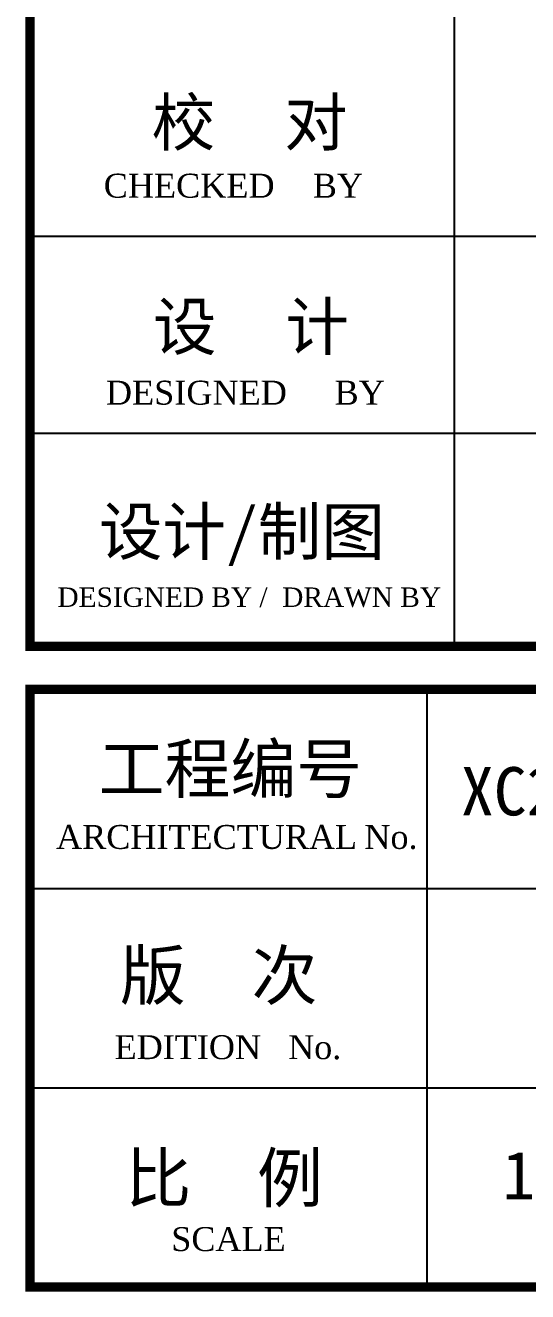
# Model space of a CAD drawing. Extents: x -3102990 to -851544, y -5293060 to -2540151.
# Drawn here: x -1275969 to -1274091, y -2668801 to -2664067 of the extents above; entities that cross this region are included whole.
import ezdxf

# ---------------------------------------------------------------- set-up
doc = ezdxf.new("R2010")
doc.units = 0
doc.header["$LTSCALE"] = 1000
doc.layers.get('0').update_dxf_attribs({"linetype": 'CONTINUOUS'})
doc.layers.add('PUB_TEXT', color=7, linetype='CONTINUOUS')
doc.layers.add('PUB_TITLE', color=4, linetype='CONTINUOUS')
doc.styles.add('GHF', font='times.ttf')
doc.styles.add('STYLE1', font='simhei.ttf', dxfattribs={"width": 0.8})

# ---------------------------------------------------------------- blocks, each defined once
blk = doc.blocks.new('A$C18BE6784')
at = {"layer": 'PUB_TITLE', "color": 4}
for p, q in [((84464.5, 12881.9), (84464.5, 6514.4)), ((82878.9, 8047.5), (88110.9, 8047.5)), ((82878.9, 7310.3), (88110.9, 7310.3)), ((82878.9, 6353.3), (88100, 6353.3)), ((82878.9, 6353.3), (88100, 6353.3)), ((84362, 6353.3), (84362, 4119.3)), ((82878.9, 5608.6), (88100, 5608.6)), ((82878.9, 4864), (88100, 4864))]:
    blk.add_line(p, q, dxfattribs=at)
for points, const_width in [([(82878.9, 6514.4), (88110.9, 6514.4), (88110.9, 12881.9), (82878.9, 12881.9)], 35.2), ([(82878.9, 6353.3), (88100, 6353.3), (88100, 4119.3), (82878.9, 4119.3)], 35.1)]:
    blk.add_lwpolyline(points, close=True, dxfattribs=dict(at, const_width=const_width))
at = {"layer": 'PUB_TEXT'}
for s, height, style, p in [('校', 174.1, 'STYLE1', (83333.1, 8385.8)), ('对', 174.1, 'STYLE1', (83828.4, 8385.8)), ('CHECKED', 89.55, 'GHF', (83154.2, 8191.1)), ('BY', 89.55, 'GHF', (83935.6, 8191.1)), ('设', 174.1, 'STYLE1', (83338.4, 7622.2)), ('计', 174.1, 'STYLE1', (83833.7, 7622.2)), ('DESIGNED', 89.55, 'GHF', (83162.5, 7417.4)), ('BY', 89.55, 'GHF', (84016.9, 7417.4)), ('设计/制图', 174.12, 'STYLE1', (83136.4, 6856.3)), ('工程编号', 180.53, 'STYLE1', (83135.3, 5966.1)), ('XC20-28', 180.53, 'STYLE1', (84489.1, 5882.1)), ('ARCHITECTURAL', 89.363, 'GHF', (82976.2, 5756.8)), ('No.', 89.36, 'GHF', (84128.4, 5756.8)), ('版  次', 180.53, 'STYLE1', (83214.7, 5194)), ('EDITION', 89.36, 'GHF', (83195, 4971)), ('No.', 89.36, 'GHF', (83843.4, 4971)), ('比  例', 180.53, 'STYLE1', (83235.4, 4436.8)), ('1:100', 180.53, 'STYLE1', (84644, 4446.4)), ('SCALE', 89.36, 'GHF', (83406.8, 4253.7))]:
    blk.add_text(s, height=height, dxfattribs=dict(at, style=style)).set_placement(p)
at = {"layer": 'PUB_TEXT', "insert": (82981.4, 6734), "char_height": 72.535, "width": 2286.63, "attachment_point": 1, "style": 'GHF'}
blk.add_mtext('DESIGNED BY /  DRAWN BY', dxfattribs=at)

msp = doc.modelspace()

# ---------------------------------------------------------------- block references
at = {"ltscale": 1.5}
msp.add_blockref('A$C18BE6784', (-1358829.95, -2672902.4), dxfattribs=at)

doc.saveas('drawing.dxf')
